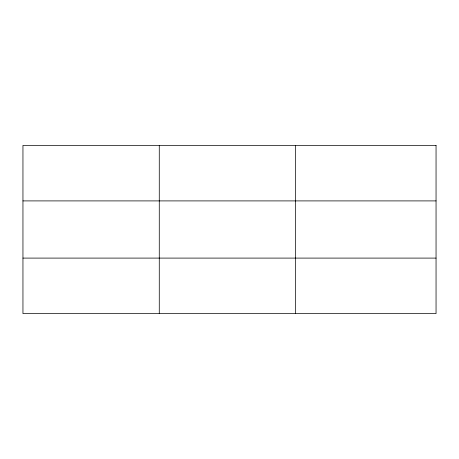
<?xml version="1.0" encoding="UTF-8"?>
<svg xmlns="http://www.w3.org/2000/svg" width="459" height="459" viewBox="0 0 459 459"><rect width="100%" height="100%" fill="white"/><g stroke="black" fill="none" stroke-linecap="round" stroke-linejoin="round"><path stroke-width="0.69" d="M159.273 145.4L159.273 313.6M295.596 145.4L295.596 313.6M22.95 200.904L436.05 200.904M22.95 258.096L436.05 258.096M436.05 145.4L436.05 313.6L22.95 313.6L22.95 145.4L436.05 145.4"/></g></svg>
